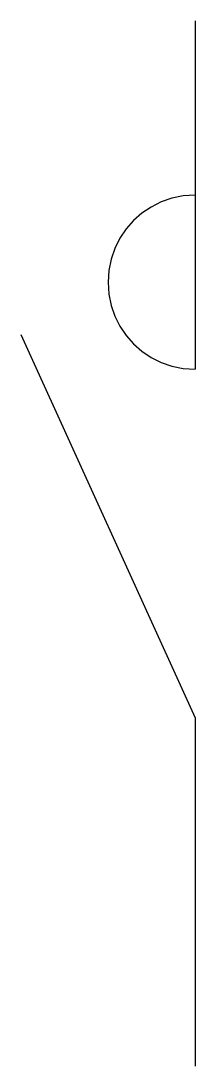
# Model space of a CAD drawing. Header units: millimetres. Extents: x -2.5 to 0, y -15 to 0.
import ezdxf
from ezdxf.enums import TextEntityAlignment as Align

# ---------------------------------------------------------------- set-up
doc = ezdxf.new("R2010")
doc.units = ezdxf.units.MM
doc.layers.get('0').update_dxf_attribs({"linetype": 'CONTINUOUS'})
doc.styles.add('ARIAL', font='arial.ttf')

# ---------------------------------------------------------------- blocks, each defined once
blk = doc.blocks.new('291_E_LV_MLD_IEC60617_contactor_1p')
at = {"true_color": 0x0000ff}
for p, q in [((0, 0), (0, -5)), ((-2.5, -4.5), (0, -10)), ((0, -10), (0, -15))]:
    blk.add_line(p, q, dxfattribs=at)
blk.add_lwpolyline([(0, -2.5), (-0.17, -2.511), (-0.332, -2.545), (-0.486, -2.598), (-0.631, -2.671), (-0.764, -2.761), (-0.884, -2.866), (-0.989, -2.986), (-1.079, -3.119), (-1.152, -3.264), (-1.205, -3.418), (-1.239, -3.58), (-1.25, -3.75), (-1.239, -3.92), (-1.205, -4.082), (-1.152, -4.236), (-1.079, -4.381), (-0.989, -4.514), (-0.884, -4.634), (-0.764, -4.739), (-0.631, -4.829), (-0.486, -4.902), (-0.332, -4.955), (-0.17, -4.989), (0, -5)], dxfattribs=at)
at = {"true_color": 0x0000ff, "style": 'ARIAL'}
blk.add_attdef('TAG', text='', height=2.5, dxfattribs=at).set_placement((-4.5, -2.2), align=Align.RIGHT)
at = {"color": 7, "style": 'ARIAL'}
for tag, p in [('RATED_CURRENT', (-4.5, -9)), ('VOLTAGE', (-4.5, -12)), ('MANUFACTURER', (-4.5, -15))]:
    blk.add_attdef(tag, text='', height=1.7, dxfattribs=at).set_placement(p, align=Align.RIGHT)

msp = doc.modelspace()

# ---------------------------------------------------------------- block references
msp.add_blockref('291_E_LV_MLD_IEC60617_contactor_1p', (0, 0))

doc.saveas('drawing.dxf')
